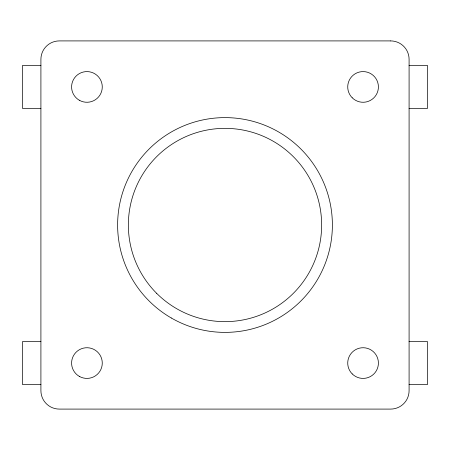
<?xml version="1.0" encoding="UTF-8"?>
<svg xmlns="http://www.w3.org/2000/svg" width="450" height="450" viewBox="0 0 450 450"><rect width="100%" height="100%" fill="white"/><g stroke="black" fill="none" stroke-linecap="round" stroke-linejoin="round"><path stroke-width="0.67" d="M40.911 65.453L22.5 65.453L22.5 108.411L40.911 108.411M409.089 65.453L427.5 65.453L427.5 108.411L409.089 108.411M40.911 341.589L22.5 341.589L22.5 384.548L40.911 384.548M409.089 341.589L427.5 341.589L427.5 384.548L409.089 384.548M390.684 40.911L59.316 40.911A18.411 18.411 0 0 0 40.911 59.316L40.911 390.684A18.411 18.411 0 0 0 59.316 409.089L390.684 409.089A18.411 18.411 0 0 0 409.089 390.684L409.089 59.316A18.411 18.411 0 0 0 390.684 40.911M171.309 317.998A107.387 107.387 0 0 0 332.387 225A107.387 107.387 0 0 0 171.309 132.002A107.387 107.387 0 0 0 171.309 317.998M79.262 100.215A15.339 15.339 0 0 0 102.274 86.934A15.339 15.339 0 0 0 79.262 73.648A15.339 15.339 0 0 0 79.262 100.215M352.221 373.916A15.339 15.339 0 0 0 377.887 367.037A15.339 15.339 0 0 0 359.1 348.249A15.339 15.339 0 0 0 352.221 373.916M79.262 376.352A15.339 15.339 0 0 0 102.274 363.066A15.339 15.339 0 0 0 79.262 349.785A15.339 15.339 0 0 0 79.262 376.352M352.221 97.779A15.339 15.339 0 0 0 377.887 90.9A15.339 15.339 0 0 0 359.1 72.112A15.339 15.339 0 0 0 352.221 97.779M156.662 293.338A96.649 96.649 0 0 0 318.353 250.014A96.649 96.649 0 0 0 199.986 131.648A96.649 96.649 0 0 0 156.662 293.338"/></g></svg>
